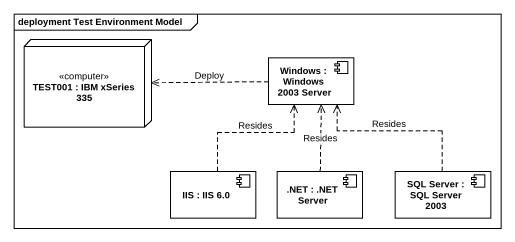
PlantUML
@startuml
mainframe deployment Test Environment Model
node "TEST001 : IBM xSeries 335" as TEST001 <<computer>>
component "Windows : Windows 2003 Server" as Windows
component "IIS : IIS 6.0" as IIS
component ".NET : .NET Server" as NET
component "SQL Server : SQL Server 2003" as SQL_Server
Windows .left.> TEST001 : Deploy
IIS .up.> Windows : Resides
NET .up.> Windows : Resides
SQL_Server .up.> Windows : Resides
@enduml
